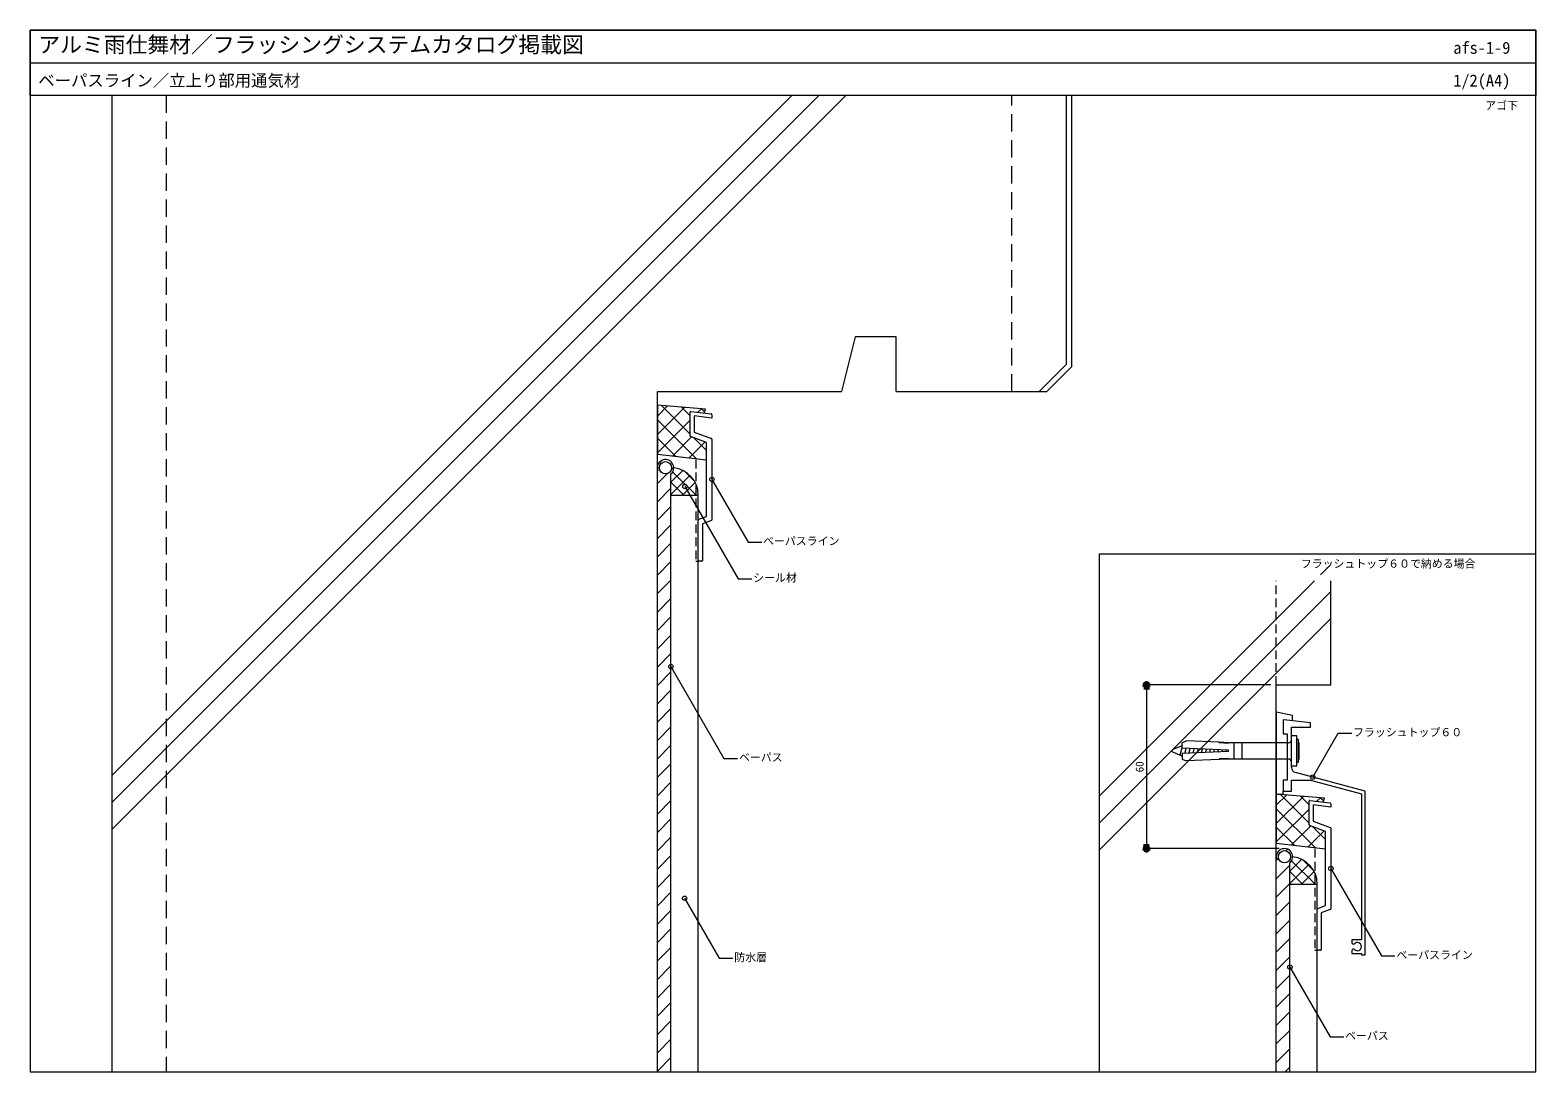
# Model space of a CAD drawing. Units: millimetres, scale not verified. Extents: x -276 to 276, y -191 to 191.
import ezdxf
from ezdxf.enums import TextEntityAlignment as Align

# ---------------------------------------------------------------- set-up
doc = ezdxf.new("R2010")
doc.units = ezdxf.units.MM
doc.header["$LTSCALE"] = 0.5
doc.linetypes.add('USER1', pattern=[9.525, 6.35, -3.175])
doc.linetypes.add('USER2', pattern=[19.05, 12.7, -6.35])
for name, color, linetype, lineweight in [('0-0_0', 7, 'Continuous', 80), ('0-1_WAKU', 7, 'Continuous', 18), ('0-3_KUTAI', 3, 'Continuous', 18), ('0-4_BOUSUI', 1, 'Continuous', 18), ('0-5_MOJI', 7, 'Continuous', 18), ('0-6_HATCH', 9, 'Continuous', 18), ('0-7_sunpo', 7, 'Continuous', 18), ('0-8_KANAMONO_SCREW', 4, 'Continuous', 18), ('0-9_KANAMONO', 4, 'Continuous', 18), ('0-A_zatu', 6, 'Continuous', 18)]:
    doc.layers.add(name, color=color, linetype=linetype, lineweight=lineweight)
doc.styles.add('ＭＳ ゴシック', font='')
doc.styles.get('ＭＳ ゴシック').set_extended_font_data('MS Gothic')

# ---------------------------------------------------------------- blocks, each defined once
blk = doc.blocks.new('_Dot')
at = {"layer": '0-0_0'}
for p, q in [((-0.5, 0), (-1, 0)), ((0.25, 0), (-0.25, 0))]:
    blk.add_line(p, q, dxfattribs=at)
blk.add_circle((0, 0), 0.25, dxfattribs=at)

msp = doc.modelspace()

# ---------------------------------------------------------------- linework, layer by layer
at = {"layer": '0-0_0', "lineweight": 18}
msp.add_line((-275.9599, 179.0225), (276.0401, 179.0225), dxfattribs=at)
at = {"layer": '0-1_WAKU'}
for points in [[(276.0401, 167.0225), (-275.9599, 167.0225), (-275.9599, 191.0225), (276.0401, 191.0225)], [(-275.9599, -190.9775), (276.0401, -190.9775), (276.0401, 191.0225), (-275.9599, 191.0225)]]:
    msp.add_lwpolyline(points, close=True, dxfattribs=at)
at = {"layer": '0-3_KUTAI'}
for p, q in [((-246.0254, 167.0225), (-246.0254, -190.9775)), ((103.9746, 68.5505), (103.9746, 167.0225)), ((-46.0254, 58.5505), (21.4746, 58.5505)), ((-46.0254, -190.9775), (-46.0254, 58.5505)), ((200.8773, -49.1052), (200.8773, -10.9775)), ((180.8773, -49.1052), (200.8773, -49.1052)), ((180.8773, -190.9775), (180.8773, -49.1052))]:
    msp.add_line(p, q, dxfattribs=at)
at = {"layer": '0-3_KUTAI', "linetype": 'USER2'}
for p, q in [((-226.0254, 167.0225), (-226.0254, -190.9775)), ((83.9746, 58.5505), (83.9746, 167.0225))]:
    msp.add_line(p, q, dxfattribs=at)
at = {"layer": '0-3_KUTAI', "linetype": 'USER1'}
msp.add_line((180.8773, -49.1052), (180.8773, -10.9775), dxfattribs=at)
at = {"layer": '0-3_KUTAI'}
for points in [[(41.4746, 58.5505), (41.4746, 78.5505), (26.4746, 78.5505), (21.4746, 58.5505)], [(41.4746, 58.5505), (93.9746, 58.5505), (103.9746, 68.5505)]]:
    msp.add_lwpolyline(points, dxfattribs=at)
at = {"layer": '0-4_BOUSUI'}
for p, q in [((93.9746, 58.5505), (96.803, 58.5505)), ((-41.0254, 20.5505), (-31.0254, 20.5505)), ((-31.0254, -190.9775), (-31.0254, 20.5505)), ((185.8773, -122.1052), (195.8773, -122.1052)), ((195.8773, -190.9775), (195.8773, -122.1052))]:
    msp.add_line(p, q, dxfattribs=at)
msp.add_lwpolyline([(96.803, 58.5505), (105.9746, 67.7221), (105.9746, 167.0225)], dxfattribs=at)
for centre in [(-41.0254, 20.5505), (185.8773, -122.1052)]:
    msp.add_arc(centre, 10, 0, 84.26324, dxfattribs=at)
at = {"layer": '0-5_MOJI'}
for p, q in [((-35.9031, 23.6632), (-16.3829, -10.1467)), ((-26.0254, 26.2585), (-12.7768, 3.3113)), ((-12.7768, 3.3113), (-7.7768, 3.3113)), ((-16.3829, -10.1467), (-11.3829, -10.1467)), ((-41.0254, -42.3876), (-21.6082, -76.0192)), ((194.2356, -82.8984), (203.5136, -66.7862)), ((203.5136, -66.7862), (208.5136, -66.7862)), ((-21.6082, -76.0192), (-16.6082, -76.0192)), ((200.8773, -116.3972), (219.3923, -148.4662)), ((-36.0259, -127.3088), (-23.3248, -149.3077)), ((219.3923, -148.4662), (224.3923, -148.4662)), ((-23.3248, -149.3077), (-18.3248, -149.3077)), ((185.8773, -152.5749), (200.5994, -178.0742)), ((200.5994, -178.0742), (205.5994, -178.0742))]:
    msp.add_line(p, q, dxfattribs=at)
msp.add_lwpolyline([(116.0401, -190.9775), (116.0401, -0.9775), (276.0401, -0.9775)], dxfattribs=at)
for centre in [(-35.9031, 23.6632), (-26.0254, 26.2585), (-41.0254, -42.3876), (194.2356, -82.8984), (200.8773, -116.3972), (-36.0259, -127.3088), (185.8773, -152.5749)]:
    msp.add_circle(centre, 0.8, dxfattribs=at)
at = {"layer": '0-6_HATCH'}
for p, q in [((-246.0254, -92.1774), (13.1745, 167.0225)), ((-246.0254, -82.2779), (3.275, 167.0225)), ((-246.0254, -102.0769), (23.074, 167.0225)), ((-46.0254, 49.4658), (-42.2973, 53.1939)), ((-46.0254, 42.7306), (-36.0878, 52.6683)), ((-34.0254, 42.9085), (-44.497, 53.3801)), ((-34.0254, 49.6437), (-37.139, 52.7572)), ((-31.1249, 50.8959), (-29.8782, 52.1426)), ((-28.7199, 51.0733), (-29.7809, 52.1344)), ((-31.7786, 33.9265), (-46.0254, 48.1733)), ((-46.0254, 35.9954), (-34.0254, 47.9954)), ((-39.3557, 34.7684), (-46.0254, 41.4381)), ((-40.4011, 34.8846), (-33.4523, 41.8333)), ((-34.3394, 34.211), (-28.5144, 40.0361)), ((-28.0254, 36.9085), (-32.6629, 41.546)), ((-45.7466, 31.8133), (-44.2882, 33.2717)), ((-28.2777, 33.5375), (-28.0254, 33.7899)), ((-46.0254, 24.7994), (-42.4493, 28.3755)), ((-41.0254, 25.28), (-36.7262, 29.5792)), ((-41.0254, 20.7899), (-34.075, 27.7402)), ((-40.8504, 29.9744), (-40.035, 30.7898)), ((-31.9314, 20.6089), (-40.4076, 29.0851)), ((-32.3412, 25.5089), (-36.067, 29.2346)), ((-46.0254, 18.0642), (-41.0254, 23.0642)), ((-36.3631, 20.5505), (-41.0254, 25.2128)), ((-36.7746, 20.5505), (-32.1559, 25.1692)), ((-40.8533, 20.5505), (-41.0254, 20.7226)), ((-32.2845, 20.5505), (-31.9314, 20.9036)), ((-46.0254, 11.329), (-41.0254, 16.329)), ((-46.0254, 4.5938), (-41.0254, 9.5938)), ((-46.0254, -2.1414), (-41.0254, 2.8586)), ((-46.0254, -8.8766), (-41.0254, -3.8766)), ((197.0922, -8.7188), (200.8773, -4.9337)), ((-46.0254, -15.6118), (-41.0254, -10.6118)), ((116.0401, -89.7709), (194.8335, -10.9775)), ((116.0401, -99.6704), (200.8773, -14.8332)), ((-46.0254, -22.3469), (-41.0254, -17.3469)), ((-46.0254, -29.0821), (-41.0254, -24.0821)), ((116.0401, -109.5699), (200.8773, -24.7327)), ((-46.0254, -35.8173), (-41.0254, -30.8173)), ((-46.0254, -42.5525), (-41.0254, -37.5525)), ((-46.0254, -49.2877), (-41.0254, -44.2877)), ((-46.0254, -56.0229), (-41.0254, -51.0229)), ((-46.0254, -62.7581), (-41.0254, -57.7581)), ((-46.0254, -69.4933), (-41.0254, -64.4933)), ((-46.0254, -76.2285), (-41.0254, -71.2285)), ((-46.0254, -82.9637), (-41.0254, -77.9637)), ((-46.0254, -89.6989), (-41.0254, -84.6989)), ((-46.0254, -96.4341), (-41.0254, -91.4341)), ((180.8773, -93.1899), (184.6054, -89.4618)), ((180.8773, -99.9251), (190.815, -89.9875)), ((192.8773, -99.7473), (182.4057, -89.2756)), ((192.8773, -93.0121), (189.7637, -89.8985)), ((195.7778, -91.7598), (197.0245, -90.5131)), ((198.1829, -91.5824), (197.1218, -90.5213)), ((-46.0254, -103.1692), (-41.0254, -98.1692)), ((195.1241, -108.7292), (180.8773, -94.4825)), ((180.8773, -106.6603), (192.8773, -94.6603)), ((187.547, -107.8873), (180.8773, -101.2177)), ((186.5016, -107.7712), (193.4504, -100.8224)), ((192.5633, -108.4447), (198.3883, -102.6197)), ((198.8773, -105.7473), (194.2398, -101.1097)), ((-46.0254, -109.9044), (-41.0254, -104.9044)), ((184.3643, -109.9086), (184.9639, -109.3089)), ((198.625, -109.1182), (198.8773, -108.8659)), ((-46.0254, -116.6396), (-41.0254, -111.6396)), ((180.8773, -113.3955), (181.6807, -112.5922)), ((180.8773, -120.1307), (185.8773, -115.1307)), ((185.8773, -117.3757), (190.1765, -113.0766)), ((185.8773, -121.8659), (192.8277, -114.9155)), ((194.9713, -122.0468), (186.4951, -113.5706)), ((194.5615, -117.1469), (190.8357, -113.4211)), ((-46.0254, -123.3748), (-41.0254, -118.3748)), ((190.5396, -122.1052), (185.8773, -117.443)), ((190.1281, -122.1052), (194.7468, -117.4865)), ((-46.0254, -130.11), (-41.0254, -125.11)), ((180.8773, -126.8659), (185.8773, -121.8659)), ((186.0495, -122.1052), (185.8773, -121.9331)), ((194.6182, -122.1052), (194.9713, -121.7521)), ((-46.0254, -136.8452), (-41.0254, -131.8452)), ((180.8773, -133.6011), (185.8773, -128.6011)), ((180.8773, -140.3363), (185.8773, -135.3363)), ((-46.0254, -143.5804), (-41.0254, -138.5804)), ((180.8773, -147.0714), (185.8773, -142.0714)), ((-46.0254, -150.3156), (-41.0254, -145.3156)), ((180.8773, -153.8066), (185.8773, -148.8066)), ((-46.0254, -157.0508), (-41.0254, -152.0508)), ((-46.0254, -163.786), (-41.0254, -158.786)), ((180.8773, -160.5418), (185.8773, -155.5418)), ((-46.0254, -170.5212), (-41.0254, -165.5212)), ((180.8773, -167.277), (185.8773, -162.277)), ((180.8773, -174.0122), (185.8773, -169.0122)), ((-46.0254, -177.2564), (-41.0254, -172.2564)), ((180.8773, -180.7474), (185.8773, -175.7474)), ((-46.0254, -183.9916), (-41.0254, -178.9916)), ((-46.0254, -190.7267), (-41.0254, -185.7267)), ((180.8773, -187.4826), (185.8773, -182.4826)), ((184.1176, -190.9775), (185.8773, -189.2178))]:
    msp.add_line(p, q, dxfattribs=at)
at = {"layer": '0-7_sunpo'}
for p, q in [((178.8773, -49.1052), (133.3148, -49.1052)), ((133.3148, -50.7052), (133.3148, -107.5052)), ((181.8773, -109.1052), (133.3148, -109.1052))]:
    msp.add_line(p, q, dxfattribs=at)
at = {"layer": '0-8_KANAMONO_SCREW'}
for p, q in [((146.4103, -71.3638), (142.9062, -72.8153)), ((146.4103, -70.2772), (147.7887, -69.5881)), ((146.4103, -72.2772), (146.4103, -70.2772)), ((159.9137, -70.123), (147.7887, -69.5881)), ((159.9027, -70.3727), (159.9137, -70.123)), ((163.3993, -70.527), (159.9027, -70.3727)), ((160.1525, -70.3838), (160.1635, -70.134)), ((163.1606, -70.2662), (160.1635, -70.134)), ((163.1496, -70.516), (163.1606, -70.2662)), ((163.3993, -70.527), (163.4103, -70.2772)), ((185.4103, -70.2772), (163.4103, -70.2772)), ((165.4103, -76.2772), (165.4103, -70.2772)), ((168.4103, -76.2772), (168.4103, -70.2772)), ((188.4103, -67.7772), (186.4103, -67.7772)), ((186.4103, -69.2772), (186.4103, -67.7772)), ((186.4103, -77.2772), (186.4103, -69.2772)), ((188.4103, -78.7772), (188.4103, -67.7772)), ((188.4103, -69.0272), (188.9103, -69.0272)), ((188.9103, -69.0272), (188.9103, -77.5272)), ((189.1603, -70.2772), (188.9103, -69.0272)), ((189.1603, -70.2772), (189.1603, -76.2772)), ((146.4103, -75.1907), (142.9062, -73.7392)), ((145.6934, -74.8937), (146.4103, -72.0259)), ((163.4103, -73.0272), (146.4103, -72.2772)), ((163.4103, -73.5272), (146.4103, -74.2772)), ((146.4103, -74.2772), (146.4103, -76.2772)), ((146.4103, -76.2772), (147.7887, -76.9664)), ((147.358, -74.2354), (147.8318, -72.34)), ((159.9137, -76.4315), (147.7887, -76.9664)), ((148.8747, -74.1685), (149.3155, -72.4054)), ((150.3914, -74.1016), (150.7991, -72.4709)), ((151.9081, -74.0347), (152.2827, -72.5363)), ((153.4249, -73.9678), (153.7664, -72.6018)), ((154.9416, -73.9009), (155.25, -72.6672)), ((156.4583, -73.834), (156.7336, -72.7327)), ((157.9751, -73.767), (158.2173, -72.7981)), ((159.4918, -73.7001), (159.7009, -72.8636)), ((163.3993, -76.0275), (159.9027, -76.1817)), ((159.9027, -76.1817), (159.9137, -76.4315)), ((160.1525, -76.1707), (160.1635, -76.4205)), ((163.1606, -76.2883), (160.1635, -76.4205)), ((161.0085, -73.6332), (161.1845, -72.929)), ((162.5252, -73.5663), (162.6682, -72.9945)), ((163.1496, -76.0385), (163.1606, -76.2883)), ((163.3993, -76.0275), (163.4103, -76.2772)), ((163.4103, -73.5272), (163.4103, -73.0272)), ((185.4103, -76.2772), (163.4103, -76.2772)), ((186.4103, -78.7772), (186.4103, -77.2772)), ((188.9103, -77.5272), (189.1603, -76.2772)), ((186.4103, -78.7772), (188.4103, -78.7772)), ((188.9103, -77.5272), (188.4103, -77.5272))]:
    msp.add_line(p, q, dxfattribs=at)
for centre, radius, start, end in [((185.4103, -69.2772), 1, 270, 0), ((143.0975, -73.2772), 0.5, 112.5, 247.5), ((185.4103, -77.2772), 1, 0, 90)]:
    msp.add_arc(centre, radius, start, end, dxfattribs=at)
at = {"layer": '0-9_KANAMONO'}
for p, q in [((-34.0254, 42.252), (-34.0254, 50.9187)), ((-33.6882, 51.2163), (-26.2882, 50.2913)), ((-26.0254, 49.9937), (-26.0254, 48.7468)), ((-26.0254, 41.0484), (-26.0254, 11.4686)), ((-29.8254, -3.7415), (-30.7254, -3.7415)), ((192.8773, -100.4038), (192.8773, -91.7371)), ((193.2145, -91.4394), (200.6145, -92.3644)), ((200.8773, -92.6621), (200.8773, -93.9089)), ((200.8773, -101.6073), (200.8773, -131.1872)), ((197.0773, -146.3972), (196.1773, -146.3972)), ((208.8603, -144.0259), (208.9333, -144.068)), ((208.9333, -146.0045), (208.8603, -146.0466))]:
    msp.add_line(p, q, dxfattribs=at)
for points in [[(-28.8864, 50.6165), (-28.3764, 52.0155), (-46.0254, 53.5095), (-46.0254, 35.5095), (-28.0254, 33.5095)], [(-26.0254, 48.7468), (-32.5254, 49.5593), (-32.5254, 43.6243), (-26.2228, 41.3303)], [(-30.828, 11.6388), (-28.0254, 12.6589), (-28.0254, 39.8581), (-33.828, 41.97)], [(-31.0254, -3.4415), (-31.0254, 9.4386), (-31.0254, 11.3569)], [(-26.2228, 11.1866), (-29.5254, 9.9846), (-29.5254, -3.4415)], [(186.8423, -62.2482), (186.8423, -60.2482), (180.8773, -59.1052), (180.8773, -89.1462), (183.4103, -89.1462), (183.4103, -88.0362)], [(183.4103, -62.0617), (183.4103, -67.0362), (184.9103, -67.0362), (184.9103, -84.0362), (183.4103, -84.0362), (183.4103, -88.0362), (184.9103, -88.0362)], [(186.4103, -79.267), (186.4103, -64.5362), (193.4103, -64.5362), (193.4103, -63.0362), (183.6342, -61.8631)], [(208.6103, -146.4796), (208.6103, -147.5362), (212.1103, -147.5362), (212.1103, -148.0362), (213.4103, -148.0362), (213.4103, -88.0362), (187.8927, -81.1988)], [(184.9103, -88.0362), (186.4103, -88.0362), (186.4103, -84.0362), (193.4593, -84.0362), (212.1103, -89.0338), (212.1103, -142.5362), (208.6103, -142.5362), (208.6103, -143.5929)], [(198.0163, -92.0392), (198.5263, -90.6402), (180.8773, -89.1462), (180.8773, -107.1462), (198.8773, -109.1462)], [(200.8773, -93.9089), (194.3773, -93.0964), (194.3773, -99.0314), (200.6799, -101.3254)], [(196.0747, -131.0169), (198.8773, -129.9968), (198.8773, -102.7977), (193.0747, -100.6857)], [(195.8773, -146.0972), (195.8773, -133.2171), (195.8773, -131.2988)], [(200.6799, -131.4691), (197.3773, -132.6711), (197.3773, -146.0972)]]:
    msp.add_lwpolyline(points, dxfattribs=at)
at = {"layer": '0-9_KANAMONO', "linetype": 'USER1'}
for points in [[(-31.9314, 33.5095), (-31.9314, -3.7415), (-30.9954, -3.7415)], [(194.9713, -109.1462), (194.9713, -146.3972), (195.9073, -146.3972)]]:
    msp.add_lwpolyline(points, dxfattribs=at)
at = {"layer": '0-9_KANAMONO'}
for centre, radius, start, end in [((-33.7254, 50.9187), 0.3, 82.87498, 180), ((-26.3254, 49.9937), 0.3, 0, 82.87498), ((-33.7254, 42.252), 0.3, 180, 250), ((-26.3254, 41.0484), 0.3, 360, 70), ((-30.7254, 11.3569), 0.3, 110, 180), ((-26.3254, 11.4686), 0.3, 290, 0), ((-30.7254, -3.4415), 0.3, 180, 270), ((-29.8254, -3.4415), 0.3, 270, 0), ((183.6103, -62.0617), 0.2, 83.15723, 180), ((188.4103, -79.267), 2, 180, 255), ((193.1773, -91.7371), 0.3, 82.87498, 180), ((200.5773, -92.6621), 0.3, 360, 82.87498), ((193.1773, -100.4038), 0.3, 180, 250), ((200.5773, -101.6073), 0.3, 360, 70), ((196.1773, -131.2988), 0.3, 110, 180), ((200.5773, -131.1872), 0.3, 290, 0), ((196.1773, -146.0972), 0.3, 180, 270), ((197.0773, -146.0972), 0.3, 270, 0), ((209.1103, -143.5929), 0.5, 180, 240), ((209.1103, -146.4796), 0.5, 120, 180), ((209.1833, -143.635), 0.5, 240, 315.52249), ((209.1833, -146.4375), 0.5, 44.47751, 120), ((210.6103, -145.0362), 1.5, 224.47751, 135.52249)]:
    msp.add_arc(centre, radius, start, end, dxfattribs=at)
at = {"layer": '0-A_zatu'}
for p, q in [((-41.0254, -190.9775), (-41.0254, 28.3144)), ((185.8773, -190.9775), (185.8773, -114.3413))]:
    msp.add_line(p, q, dxfattribs=at)
for centre in [(-43.0254, 30.5505), (183.8773, -112.1052)]:
    msp.add_circle(centre, 2.25, dxfattribs=at)
for centre in [(-43.0254, 30.5505), (183.8773, -112.1052)]:
    msp.add_arc(centre, 3, 311.81031, 201.23446, dxfattribs=at)

# ---------------------------------------------------------------- block references
at = {"layer": '0-7_sunpo', "xscale": 1.6, "yscale": 1.6}
for p, rotation in [((133.3148, -49.1052), 90), ((133.3148, -109.1052), 270)]:
    msp.add_blockref('_Dot', p, dxfattribs=dict(at, rotation=rotation))

# ---------------------------------------------------------------- texts
at = {"layer": '0-1_WAKU', "style": 'ＭＳ ゴシック'}
for s, height, p in [('アルミ雨仕舞材／フラッシングシステムカタログ掲載図', 5.865, (-272.9599, 181.0225)), ('afs-1-9', 4.399, (245.7508, 181.0225)), ('ベーパスライン／立上り部用通気材', 4.399, (-272.9599, 169.0225)), ('1/2(A4)', 4.399, (245.7508, 169.0225))]:
    msp.add_text(s, height=height, dxfattribs=at).set_placement(p, align=Align.BOTTOM_LEFT)
at = {"layer": '0-5_MOJI', "style": 'ＭＳ ゴシック'}
for s, p in [('アゴ下', (257.4462, 161.0225)), ('ベーパスライン', (-7.2768, 1.3113)), ('フラッシュトップ６０で納める場合', (189.8726, -6.9775)), ('シール材', (-10.8829, -12.1467)), ('フラッシュトップ６０', (209.0136, -68.7862)), ('ベーパス', (-16.1082, -78.0192)), ('防水層', (-17.8248, -151.3077)), ('ベーパスライン', (224.8923, -150.4662)), ('ベーパス', (206.0994, -180.0742))]:
    msp.add_text(s, height=2.933, dxfattribs=at).set_placement(p, align=Align.BOTTOM_LEFT)
at = {"layer": '0-7_sunpo', "style": 'ＭＳ ゴシック'}
msp.add_text('60', height=2.933, rotation=90, dxfattribs=at).set_placement((133.1148, -81.1052), align=Align.BOTTOM_LEFT)

doc.saveas('drawing.dxf')
